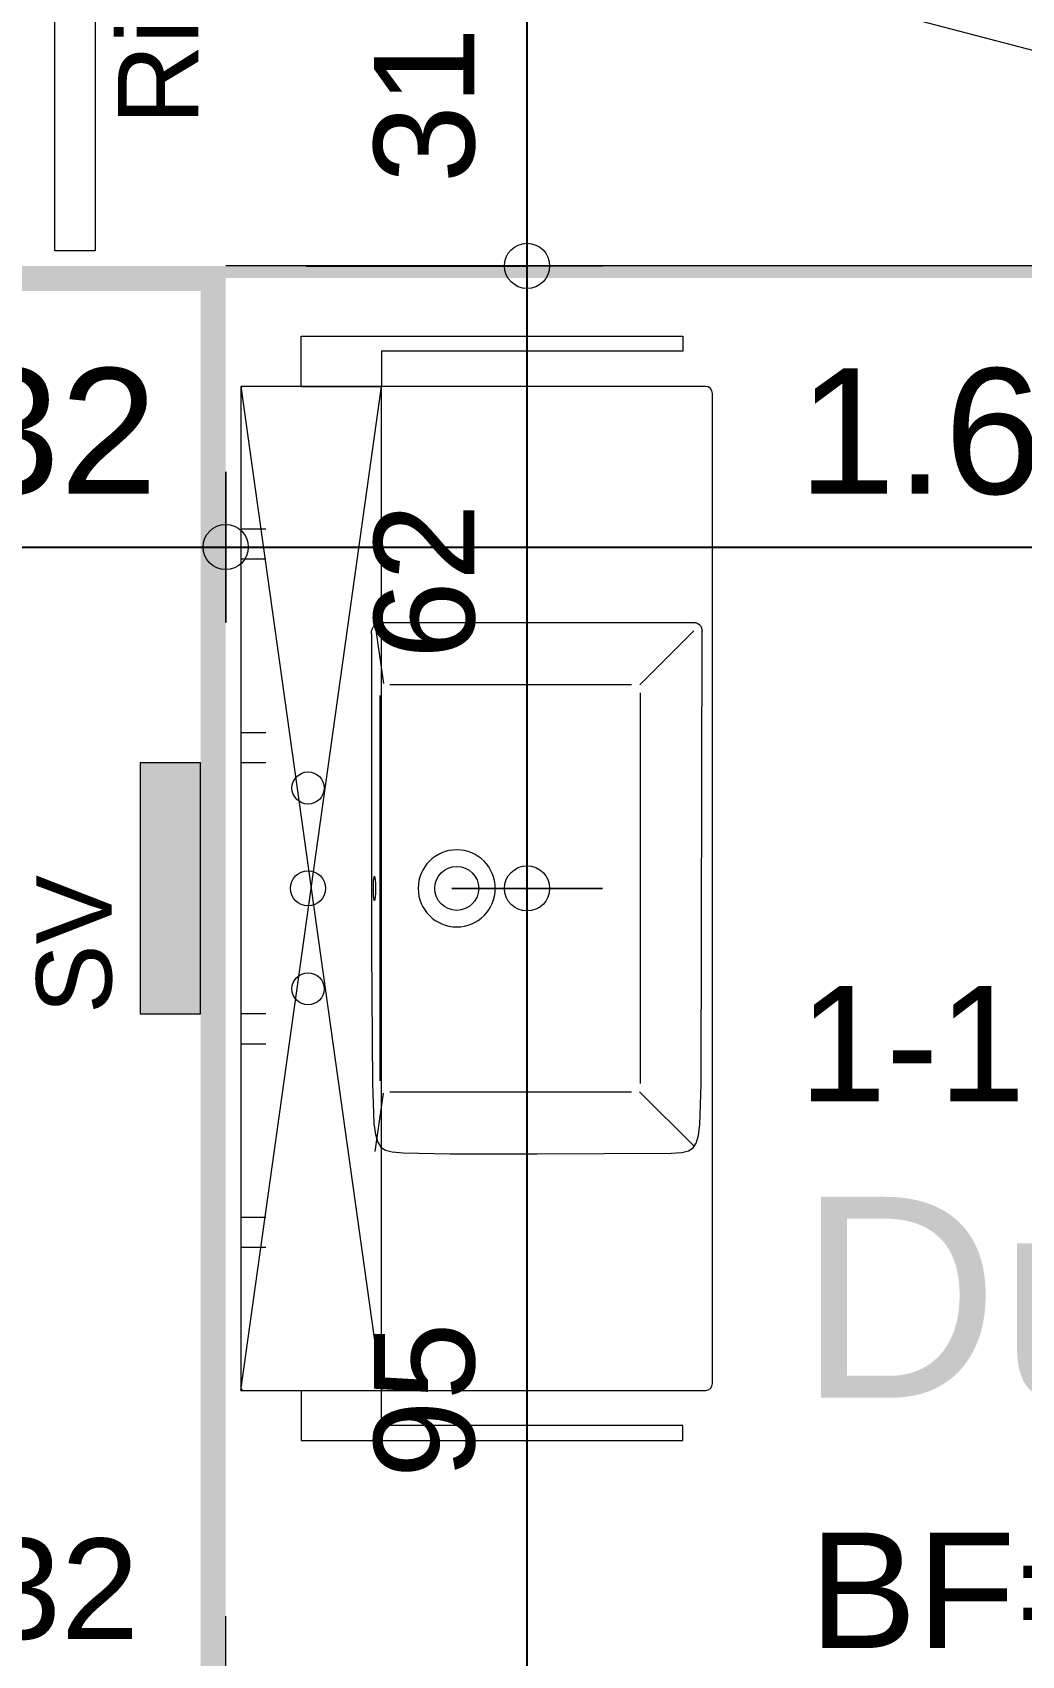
# Model space of a CAD drawing. Header units: metres. Extents: x 2.1 to 55.1, y 135.2 to 164.9.
# Drawn here: x 42.274 to 43.258, y 156.131 to 157.747 of the extents above; entities that cross this region are included whole.
import ezdxf

# ---------------------------------------------------------------- set-up
doc = ezdxf.new("R2010")
doc.units = ezdxf.units.M
doc.header["$PDMODE"] = 65
for name, pattern in [('AUSGEZOGEN', [0]), ('PHANTOM', [63.5, 31.75, -6.35, 6.35, -6.35, 6.35, -6.35]), ('VERDECKT', [9.525, 6.35, -3.175])]:
    doc.linetypes.add(name, pattern=pattern)
for name, color, linetype, lineweight in [('XR$1$Bad', 7, 'AUSGEZOGEN', 13), ('XR$1$Leichtbauwaende', 7, 'AUSGEZOGEN', 18), ('XR$1$Raumbezeichnung', 7, 'AUSGEZOGEN', 18), ('XR$1$Werkplan- Ausfuehrungsmasse', 7, 'AUSGEZOGEN', 13)]:
    doc.layers.add(name, color=color, linetype=linetype, lineweight=lineweight)
for name, color, linetype, lineweight, true_color in [('XR$1$Fachplaner Sanitaer', 7, 'AUSGEZOGEN', 18, 0x656565), ('XR$1$Sanitaer Apparate', 7, 'AUSGEZOGEN', 18, 0x656565), ('XR$1$Sanitaer Text', 7, 'AUSGEZOGEN', 18, 0x656565), ('XR$1$Sanitaer Vermassung', 7, 'AUSGEZOGEN', 18, 0x656565)]:
    doc.layers.add(name, color=color, linetype=linetype, lineweight=lineweight, true_color=true_color)
doc.styles.add('ARIAL', font='ARIAL.TTF')
doc.dimstyles.new('DIMSTYLE_16', dxfattribs={"dimtxt": 0.125, "dimasz": 0.15, "dimexe": 0, "dimexo": 0, "dimgap": 0.0625, "dimtad": 2, "dimdec": 1, "dimlfac": 100, "dimrnd": 0.5, "dimzin": 4, "dimdsep": 46, "dimtxsty": 'ARIAL', "dimblk1": 'ALL_ML_KREIS', "dimblk2": 'ALL_ML_KREIS', "dimsah": 1, "dimcen": 0, "dimclrd": 256, "dimclre": 256, "dimclrt": 256, "dimadec": 0, "dimazin": 0, "dimtfac": 1, "dimtdec": 0, "dimtix": 1, "dimtmove": 2, "dimatfit": 3, "dimfxl": 0, "dimtvp": 1.2, "dimtzin": 0, "dimlwd": 0, "dimlwe": -1, "dimarcsym": 0})
doc.dimstyles.new('DIMSTYLE_18', dxfattribs={"dimtxt": 0.125, "dimasz": 0.15, "dimexe": 0, "dimexo": 0, "dimgap": 0.0625, "dimtad": 2, "dimrnd": 0.005, "dimzin": 4, "dimdsep": 46, "dimtxsty": 'ARIAL', "dimblk1": 'ALL_ML_KREIS', "dimblk2": 'ALL_ML_KREIS', "dimsah": 1, "dimcen": 0, "dimclrd": 256, "dimclre": 256, "dimclrt": 256, "dimadec": 0, "dimazin": 0, "dimtfac": 1, "dimtdec": 0, "dimtix": 1, "dimtmove": 2, "dimatfit": 3, "dimfxl": 0, "dimtzin": 0, "dimlwd": 0, "dimlwe": -1, "dimarcsym": 0})
doc.dimstyles.new('DIMSTYLE_3', dxfattribs={"dimtxt": 0.1, "dimasz": 0.15, "dimexe": 0, "dimexo": 0, "dimgap": 0.05, "dimtad": 2, "dimdec": 1, "dimlfac": 100, "dimrnd": 0.5, "dimzin": 4, "dimdsep": 46, "dimtxsty": 'ARIAL', "dimblk1": 'ALL_ML_KREIS', "dimblk2": 'ALL_ML_KREIS', "dimsah": 1, "dimcen": 0, "dimclrd": 240, "dimclre": 240, "dimclrt": 240, "dimadec": 0, "dimazin": 0, "dimtfac": 1, "dimtdec": 0, "dimtix": 1, "dimtmove": 2, "dimatfit": 3, "dimfxl": 0, "dimtvp": 1.2, "dimtzin": 0, "dimlwd": 0, "dimlwe": 13, "dimarcsym": 0})
doc.dimstyles.new('DIMSTYLE_31', dxfattribs={"dimtxt": 0.1, "dimasz": 0.15, "dimexe": 0, "dimexo": 0, "dimgap": 0.05, "dimtad": 2, "dimdec": 1, "dimlfac": 100, "dimrnd": 0.5, "dimzin": 4, "dimdsep": 46, "dimtxsty": 'ARIAL', "dimblk1": 'ALL_ML_KREIS', "dimblk2": 'ALL_ML_KREIS', "dimsah": 1, "dimcen": 0, "dimclrd": 240, "dimclre": 240, "dimclrt": 240, "dimadec": 0, "dimazin": 0, "dimtfac": 1, "dimtdec": 0, "dimtix": 1, "dimtmove": 2, "dimatfit": 3, "dimfxl": 0, "dimtzin": 0, "dimlwd": 0, "dimlwe": 13, "dimarcsym": 0})

# ---------------------------------------------------------------- blocks, each defined once
blk = doc.blocks.new('ALL_ML_KREIS')
at = {"color": 0, "linetype": 'ByBlock', "lineweight": -2}
for p, q in [((0, -0.5), (0, 0.5)), ((-1, 0), (0.5, 0))]:
    blk.add_line(p, q, dxfattribs=at)
blk.add_circle((0, 0), 0.15, dxfattribs=at)
blk = doc.blocks.new('*D86')
at = {"layer": 'DEFPOINTS', "color": 240, "lineweight": 13, "transparency": 33554687}
for p in [(42.1459, 156.0947), (42.1459, 155.4947), (42.4659, 155.4947)]:
    blk.add_point(p, dxfattribs=at)
at = {"layer": 'XR$1$Sanitaer Vermassung', "color": 240, "linetype": 'AUSGEZOGEN', "lineweight": -2, "transparency": 33554687}
for p, q in [((42.1459, 156.0947), (42.1459, 156.0947)), ((42.4659, 156.0947), (42.4659, 156.0947))]:
    blk.add_line(p, q, dxfattribs=at)
at = {"layer": 'XR$1$Sanitaer Vermassung', "color": 240, "lineweight": -2, "transparency": 33554687}
blk.add_line((42.1459, 156.0947), (42.4659, 156.0947), dxfattribs=at)
at = {"layer": 'XR$1$Sanitaer Vermassung', "color": 240, "lineweight": 13, "transparency": 33554687, "xscale": 0.15, "yscale": 0.15, "zscale": 0.15, "rotation": 180}
blk.add_blockref('ALL_ML_KREIS', (42.1459, 156.0947), dxfattribs=at)
at = {"layer": 'XR$1$Sanitaer Vermassung', "color": 240, "lineweight": 13, "transparency": 33554687, "xscale": 0.15, "yscale": 0.15, "zscale": 0.15}
blk.add_blockref('ALL_ML_KREIS', (42.4659, 156.0947), dxfattribs=at)
at = {"layer": 'XR$1$Sanitaer Vermassung', "color": 240, "lineweight": 13, "transparency": 33554687, "insert": (42.3019, 156.1965), "char_height": 0.1, "width": 0.4, "attachment_point": 5, "style": 'ARIAL'}
blk.add_mtext('\\A1;{\\A1;{32\\H0.066000;\\S^ ;}}', dxfattribs=at)
blk = doc.blocks.new('COMPLEXOBJECT_43')
at = {"layer": 'XR$1$Sanitaer Apparate', "color": 7, "lineweight": 13, "transparency": 33554687}
for start, end in [(90.0007, 179.9993), (0.0007, 89.9993), (180.0007, 269.9993), (270.0007, 359.9993)]:
    blk.add_arc((42.6959, 156.8947), 0.0384, start, end, dxfattribs=at)
blk = doc.blocks.new('COMPLEXOBJECT_44')
at = {"layer": 'XR$1$Sanitaer Apparate', "color": 7, "lineweight": 13, "transparency": 33554687}
for p, q in [((42.9435, 157.3947), (42.4839, 157.3947)), ((42.9505, 156.4017), (42.9505, 157.3877)), ((42.4839, 156.3947), (42.9435, 156.3947))]:
    blk.add_line(p, q, dxfattribs=at)
for centre, radius, start, end in [((42.4839, 157.3917), 0.003, 90.0004, 180.2839), ((42.9435, 157.3877), 0.007, 0, 90), ((42.9435, 156.4017), 0.007, 270, 360), ((42.4839, 156.3977), 0.003, 179.7159, 270)]:
    blk.add_arc(centre, radius, start, end, dxfattribs=at)
blk = doc.blocks.new('*D520')
at = {"layer": 'DEFPOINTS', "color": 240, "lineweight": 13, "transparency": 33554687}
for p in [(42.5479, 156.8947), (42.4809, 155.9447), (42.7659, 155.9447)]:
    blk.add_point(p, dxfattribs=at)
at = {"layer": 'XR$1$Sanitaer Vermassung', "color": 240, "linetype": 'AUSGEZOGEN', "lineweight": -2, "transparency": 33554687}
for p, q in [((42.7659, 156.8947), (42.7659, 156.8947)), ((42.7659, 155.9447), (42.7659, 155.9447))]:
    blk.add_line(p, q, dxfattribs=at)
at = {"layer": 'XR$1$Sanitaer Vermassung', "color": 240, "lineweight": -2, "transparency": 33554687}
blk.add_line((42.7659, 155.9447), (42.7659, 156.8947), dxfattribs=at)
at = {"layer": 'XR$1$Sanitaer Vermassung', "color": 240, "lineweight": 13, "transparency": 33554687, "xscale": 0.15, "yscale": 0.15, "zscale": 0.15}
for p, rotation in [((42.7659, 156.8947), 90), ((42.7659, 155.9447), 270)]:
    blk.add_blockref('ALL_ML_KREIS', p, dxfattribs=dict(at, rotation=rotation))
at = {"layer": 'XR$1$Sanitaer Vermassung', "color": 240, "lineweight": 13, "transparency": 33554687, "insert": (42.6642, 156.3848), "char_height": 0.1, "width": 0.4, "attachment_point": 5, "rotation": 90, "style": 'ARIAL'}
blk.add_mtext('\\A1;{\\A1;{95\\H0.066000;\\S^ ;}}', dxfattribs=at)
blk = doc.blocks.new('*D521')
at = {"layer": 'DEFPOINTS', "color": 240, "lineweight": 13, "transparency": 33554687}
for p in [(42.4659, 157.5147), (42.5479, 156.8947), (42.7659, 156.8947)]:
    blk.add_point(p, dxfattribs=at)
at = {"layer": 'XR$1$Sanitaer Vermassung', "color": 240, "linetype": 'AUSGEZOGEN', "lineweight": -2, "transparency": 33554687}
for p, q in [((42.5459, 157.5147), (42.7659, 157.5147)), ((42.7659, 156.8947), (42.7659, 156.8947))]:
    blk.add_line(p, q, dxfattribs=at)
at = {"layer": 'XR$1$Sanitaer Vermassung', "color": 240, "lineweight": -2, "transparency": 33554687}
blk.add_line((42.7659, 156.8947), (42.7659, 157.5147), dxfattribs=at)
at = {"layer": 'XR$1$Sanitaer Vermassung', "color": 240, "lineweight": 13, "transparency": 33554687, "xscale": 0.15, "yscale": 0.15, "zscale": 0.15}
for p, rotation in [((42.7659, 157.5147), 90), ((42.7659, 156.8947), 270)]:
    blk.add_blockref('ALL_ML_KREIS', p, dxfattribs=dict(at, rotation=rotation))
at = {"layer": 'XR$1$Sanitaer Vermassung', "color": 240, "lineweight": 13, "transparency": 33554687, "insert": (42.6642, 157.2007), "char_height": 0.1, "width": 0.4, "attachment_point": 5, "rotation": 90, "style": 'ARIAL'}
blk.add_mtext('\\A1;{\\A1;{62\\H0.066000;\\S^ ;}}', dxfattribs=at)
blk = doc.blocks.new('*D522')
at = {"layer": 'DEFPOINTS', "color": 240, "lineweight": 13, "transparency": 33554687}
for p in [(42.2659, 157.8247), (42.4659, 157.5147), (42.7659, 157.5147)]:
    blk.add_point(p, dxfattribs=at)
at = {"layer": 'XR$1$Sanitaer Vermassung', "color": 240, "linetype": 'AUSGEZOGEN', "lineweight": -2, "transparency": 33554687}
for p, q in [((42.5122, 157.8247), (42.7659, 157.8247)), ((42.5459, 157.5147), (42.7659, 157.5147))]:
    blk.add_line(p, q, dxfattribs=at)
at = {"layer": 'XR$1$Sanitaer Vermassung', "color": 240, "lineweight": -2, "transparency": 33554687}
blk.add_line((42.7659, 157.5147), (42.7659, 157.8247), dxfattribs=at)
at = {"layer": 'XR$1$Sanitaer Vermassung', "color": 240, "lineweight": 13, "transparency": 33554687, "xscale": 0.15, "yscale": 0.15, "zscale": 0.15}
for p, rotation in [((42.7659, 157.8247), 90), ((42.7659, 157.5147), 270)]:
    blk.add_blockref('ALL_ML_KREIS', p, dxfattribs=dict(at, rotation=rotation))
at = {"layer": 'XR$1$Sanitaer Vermassung', "color": 240, "lineweight": 13, "transparency": 33554687, "insert": (42.6641, 157.6748), "char_height": 0.1, "width": 0.4, "attachment_point": 5, "rotation": 90, "style": 'ARIAL'}
blk.add_mtext('\\A1;{\\A1;{31\\H0.066000;\\S^ ;}}', dxfattribs=at)
blk = doc.blocks.new('*D622')
at = {"layer": 'DEFPOINTS', "transparency": 33554687}
for p in [(42.1459, 158.4347), (42.4659, 157.4947), (42.1459, 157.2347)]:
    blk.add_point(p, dxfattribs=at)
at = {"layer": 'XR$1$Werkplan- Ausfuehrungsmasse', "lineweight": -2, "transparency": 33554687}
for p, q in [((42.1459, 157.2347), (42.1459, 157.2347)), ((42.1459, 157.2347), (42.4659, 157.2347)), ((42.4659, 157.2347), (42.4659, 157.2347))]:
    blk.add_line(p, q, dxfattribs=at)
at = {"layer": 'XR$1$Werkplan- Ausfuehrungsmasse', "transparency": 33554687, "xscale": 0.15, "yscale": 0.15, "zscale": 0.15, "rotation": 180}
blk.add_blockref('ALL_ML_KREIS', (42.1459, 157.2347), dxfattribs=at)
at = {"layer": 'XR$1$Werkplan- Ausfuehrungsmasse', "transparency": 33554687, "xscale": 0.15, "yscale": 0.15, "zscale": 0.15}
blk.add_blockref('ALL_ML_KREIS', (42.4659, 157.2347), dxfattribs=at)
at = {"layer": 'XR$1$Werkplan- Ausfuehrungsmasse', "transparency": 33554687, "insert": (42.3009, 157.3494), "char_height": 0.125, "width": 0.5, "attachment_point": 5, "style": 'ARIAL'}
blk.add_mtext('\\A1;{\\A1;{32\\H0.082500;\\S^ ;}}', dxfattribs=at)
blk = doc.blocks.new('*D623')
at = {"layer": 'DEFPOINTS', "transparency": 33554687}
for p in [(42.4659, 157.4947), (44.0859, 157.4447), (42.4659, 157.2347)]:
    blk.add_point(p, dxfattribs=at)
at = {"layer": 'XR$1$Werkplan- Ausfuehrungsmasse', "lineweight": -2, "transparency": 33554687}
for p, q in [((42.4659, 157.2347), (42.4659, 157.2347)), ((42.4659, 157.2347), (44.0859, 157.2347)), ((44.0859, 157.1847), (44.0859, 157.2347))]:
    blk.add_line(p, q, dxfattribs=at)
at = {"layer": 'XR$1$Werkplan- Ausfuehrungsmasse', "transparency": 33554687, "xscale": 0.15, "yscale": 0.15, "zscale": 0.15, "rotation": 180}
blk.add_blockref('ALL_ML_KREIS', (42.4659, 157.2347), dxfattribs=at)
at = {"layer": 'XR$1$Werkplan- Ausfuehrungsmasse', "transparency": 33554687, "xscale": 0.15, "yscale": 0.15, "zscale": 0.15}
blk.add_blockref('ALL_ML_KREIS', (44.0859, 157.2347), dxfattribs=at)
at = {"layer": 'XR$1$Werkplan- Ausfuehrungsmasse', "transparency": 33554687, "insert": (43.2056, 157.3493), "char_height": 0.125, "width": 0.5, "attachment_point": 5, "style": 'ARIAL'}
blk.add_mtext('\\A1;{\\A1;{1.62\\H0.082500;\\S^ ;}}', dxfattribs=at)

msp = doc.modelspace()

# ---------------------------------------------------------------- hatches: boundary and pattern name
at = {"layer": 'XR$1$Bad', "lineweight": 13, "true_color": 0xa8ffff, "transparency": 33554687}
msp.add_hatch(color=131, dxfattribs=at).paths.add_polyline_path([(43.3659, 157.5147), (42.4659, 157.5147), (42.4659, 157.5027), (43.3659, 157.5027)])
at = {"layer": 'XR$1$Fachplaner Sanitaer', "linetype": 'AUSGEZOGEN', "true_color": 0xedf5de, "transparency": 33554687}
msp.add_hatch(color=7, dxfattribs=at).paths.add_polyline_path([(42.4409, 157.0197), (42.3809, 157.0197), (42.3809, 156.7697), (42.4409, 156.7697)])
at = {"layer": 'XR$1$Leichtbauwaende', "linetype": 'AUSGEZOGEN', "lineweight": 13, "true_color": 0xababab, "transparency": 33554687}
for points in [[(42.2409, 157.4897), (42.4659, 157.4897), (42.4659, 157.5147), (42.2409, 157.5147)], [(42.4409, 157.4897), (42.4409, 155.4947), (42.4659, 155.4947), (42.4659, 157.4897)]]:
    msp.add_hatch(color=253, dxfattribs=at).paths.add_polyline_path(points)

# ---------------------------------------------------------------- linework, layer by layer
at = {"layer": 'XR$1$Bad', "transparency": 33554687}
for p, q in [((42.2959, 157.5297), (42.2959, 158.4097)), ((42.3359, 158.4097), (42.3359, 157.5297)), ((42.3359, 157.9747), (44.0859, 157.5147)), ((42.3359, 157.5297), (42.2959, 157.5297)), ((44.0859, 157.5147), (42.4659, 157.5147))]:
    msp.add_line(p, q, dxfattribs=at)
at = {"layer": 'XR$1$Fachplaner Sanitaer', "color": 55, "linetype": 'VERDECKT', "true_color": 0x91b44b, "transparency": 33554687}
for p, q in [((42.4409, 157.0197), (42.3809, 157.0197)), ((42.3809, 157.0197), (42.3809, 156.7697)), ((42.4409, 156.7697), (42.4409, 157.0197)), ((42.3809, 156.7697), (42.4409, 156.7697))]:
    msp.add_line(p, q, dxfattribs=at)
at = {"layer": 'XR$1$Sanitaer Apparate', "color": 7, "lineweight": 13, "transparency": 33554687}
for p, q in [((42.5409, 157.3947), (42.5409, 157.4447)), ((42.5409, 157.4447), (42.9209, 157.4447)), ((42.9209, 157.4447), (42.9209, 157.4297)), ((42.9209, 157.4297), (42.6209, 157.4297)), ((42.6209, 157.4297), (42.6209, 157.3947)), ((42.4809, 157.3917), (42.4809, 156.3977)), ((42.5409, 157.3947), (42.6209, 157.3947)), ((42.5059, 157.2525), (42.4809, 157.2525)), ((42.5059, 157.2225), (42.4809, 157.2225)), ((42.6148, 157.1567), (42.623, 157.0989)), ((42.6205, 157.1596), (42.9315, 157.1596)), ((42.8782, 157.0975), (42.9319, 157.1512)), ((42.5059, 157.0497), (42.4809, 157.0497)), ((42.5059, 157.0197), (42.4809, 157.0197)), ((42.5059, 156.7697), (42.4809, 156.7697)), ((42.5059, 156.7397), (42.4809, 156.7397)), ((42.9319, 156.6382), (42.878, 156.6921)), ((42.6148, 156.6327), (42.6231, 156.6909)), ((42.5059, 156.5669), (42.4809, 156.5669)), ((42.5059, 156.5369), (42.4809, 156.5369)), ((42.5409, 156.3947), (42.5409, 156.3447)), ((42.5409, 156.3947), (42.6209, 156.3947)), ((42.6209, 156.3597), (42.6209, 156.3947)), ((42.9209, 156.3597), (42.6209, 156.3597)), ((42.9209, 156.3447), (42.9209, 156.3597)), ((42.5409, 156.3447), (42.9209, 156.3447))]:
    msp.add_line(p, q, dxfattribs=at)
at = {"layer": 'XR$1$Sanitaer Apparate', "color": 7, "linetype": 'PHANTOM', "lineweight": 13, "transparency": 33554687}
for p, q in [((42.6209, 157.3947), (42.4809, 157.3947)), ((42.4809, 157.3947), (42.4809, 156.3947)), ((42.4809, 157.3947), (42.6209, 156.3947)), ((42.4809, 156.3947), (42.6209, 157.3947)), ((42.6209, 156.3947), (42.6209, 157.3947)), ((42.4809, 156.3947), (42.6209, 156.3947))]:
    msp.add_line(p, q, dxfattribs=at)
at = {"layer": 'XR$1$Sanitaer Apparate', "color": 7, "lineweight": 13, "transparency": 33554687}
for points in [[(42.6109, 157.1484), (42.6109, 157.1489), (42.6109, 157.1495), (42.611, 157.15), (42.6111, 157.1506), (42.6112, 157.1511), (42.6113, 157.1517), (42.6115, 157.1522), (42.6117, 157.1528), (42.6119, 157.1533), (42.6121, 157.1539), (42.6124, 157.1544), (42.6127, 157.1549), (42.613, 157.1554), (42.6133, 157.1559), (42.6137, 157.1563), (42.6141, 157.1567), (42.6145, 157.1571), (42.6149, 157.1575), (42.6153, 157.1578), (42.6158, 157.1581), (42.6162, 157.1584), (42.6167, 157.1587), (42.6171, 157.1589), (42.6176, 157.1591), (42.6181, 157.1592), (42.6186, 157.1593), (42.6191, 157.1594), (42.6195, 157.1595), (42.62, 157.1595), (42.6205, 157.1596)], [(42.6109, 157.1484), (42.6111, 156.8334), (42.6119, 156.7005), (42.6134, 156.6606), (42.6149, 156.6496), (42.6172, 156.6421), (42.6204, 156.637), (42.6251, 156.6339), (42.6317, 156.6322), (42.6425, 156.6314), (42.6891, 156.6304), (42.776, 156.6302), (42.9093, 156.6311), (42.9201, 156.6317), (42.9266, 156.6333), (42.9311, 156.6362), (42.9343, 156.6411), (42.9365, 156.6485), (42.9379, 156.6594), (42.9392, 156.6994), (42.9401, 157.151)], [(42.9315, 157.1596), (42.932, 157.1595), (42.9325, 157.1595), (42.9329, 157.1595), (42.9334, 157.1594), (42.9338, 157.1593), (42.9342, 157.1592), (42.9347, 157.1591), (42.9351, 157.1589), (42.9355, 157.1587), (42.9359, 157.1585), (42.9363, 157.1583), (42.9367, 157.158), (42.937, 157.1578), (42.9374, 157.1575), (42.9377, 157.1572), (42.938, 157.1569), (42.9383, 157.1565), (42.9386, 157.1562), (42.9388, 157.1558), (42.939, 157.1554), (42.9392, 157.155), (42.9394, 157.1546), (42.9396, 157.1541), (42.9397, 157.1537), (42.9398, 157.1533), (42.9399, 157.1528), (42.94, 157.1524), (42.94, 157.1519), (42.9401, 157.1515), (42.9401, 157.151)], [(42.6293, 157.0979), (42.6682, 157.0979), (42.7072, 157.0979), (42.7461, 157.0979), (42.7851, 157.0979), (42.824, 157.0979), (42.8699, 157.0979)], [(42.6197, 156.703), (42.6197, 156.8947), (42.6197, 157.0867)], [(42.8785, 157.0894), (42.8785, 157.0347), (42.8785, 156.98), (42.8785, 156.8947), (42.8785, 156.8349), (42.8785, 156.7751), (42.8785, 156.7003)], [(42.8699, 156.6918), (42.8171, 156.6918), (42.7642, 156.6918), (42.6661, 156.6918), (42.6293, 156.6918)]]:
    msp.add_lwpolyline(points, dxfattribs=at)
msp.add_lwpolyline([(42.614, 156.8827), (42.6139, 156.8827), (42.6138, 156.8828), (42.6137, 156.883), (42.6136, 156.8833), (42.6136, 156.8836), (42.6135, 156.8841), (42.6134, 156.8847), (42.6133, 156.8855), (42.6132, 156.8864), (42.6131, 156.8875), (42.6131, 156.8887), (42.613, 156.8901), (42.6129, 156.8916), (42.6129, 156.8931), (42.6129, 156.8947), (42.6129, 156.8963), (42.6129, 156.8978), (42.613, 156.8993), (42.6131, 156.9007), (42.6131, 156.9019), (42.6132, 156.903), (42.6133, 156.9039), (42.6134, 156.9047), (42.6135, 156.9053), (42.6136, 156.9058), (42.6136, 156.9061), (42.6137, 156.9064), (42.6138, 156.9066), (42.6139, 156.9067), (42.614, 156.9067), (42.614, 156.9067), (42.6141, 156.9066), (42.6142, 156.9064), (42.6143, 156.9061), (42.6144, 156.9058), (42.6145, 156.9053), (42.6145, 156.9047), (42.6146, 156.9039), (42.6147, 156.903), (42.6148, 156.9019), (42.6149, 156.9007), (42.6149, 156.8993), (42.615, 156.8978), (42.615, 156.8963), (42.615, 156.8947), (42.615, 156.8931), (42.615, 156.8916), (42.6149, 156.8901), (42.6149, 156.8887), (42.6148, 156.8875), (42.6147, 156.8864), (42.6146, 156.8855), (42.6145, 156.8847), (42.6145, 156.8841), (42.6144, 156.8836), (42.6143, 156.8833), (42.6142, 156.883), (42.6141, 156.8828), (42.614, 156.8827), (42.614, 156.8827)], close=True, dxfattribs=at)
for centre, radius in [((42.5479, 156.9947), 0.016), ((42.5479, 156.8947), 0.0175), ((42.6959, 156.8947), 0.0219), ((42.5479, 156.7947), 0.016)]:
    msp.add_circle(centre, radius, dxfattribs=at)

# ---------------------------------------------------------------- block references
for name in ['COMPLEXOBJECT_44', 'COMPLEXOBJECT_43']:
    msp.add_blockref(name, (0, 0), dxfattribs=at)

# ---------------------------------------------------------------- texts
at = {"layer": 'XR$1$Raumbezeichnung', "transparency": 33554687, "style": 'ARIAL'}
for s, insert, char_height, width, attachment_point in [('\\W0.97;1-1.12-03', (43.0367, 156.681), 0.115, 0.747537, 7), ('\\W0.99;Du/Wc1', (43.0359, 156.3847), 0.2, 1.095229, 7), ('\\W1.00;BF= 4.9 m²', (43.0467, 156.2531), 0.115, 0.856684, 1)]:
    msp.add_mtext(s, dxfattribs=dict(at, insert=insert, char_height=char_height, width=width, attachment_point=attachment_point))
at = {"layer": 'XR$1$Sanitaer Text', "color": 240, "lineweight": 13, "transparency": 33554687, "insert": (42.4399, 157.6547), "char_height": 0.08, "width": 0.680161, "attachment_point": 7, "rotation": 90, "style": 'ARIAL'}
msp.add_mtext('\\W1.00;Rinne :+2.85', dxfattribs=at)
at = {"layer": 'XR$1$Sanitaer Text', "color": 55, "linetype": 'AUSGEZOGEN', "true_color": 0x91b44b, "transparency": 33554687, "insert": (42.3534, 156.7697), "char_height": 0.075, "width": 0.177294, "attachment_point": 7, "rotation": 89.9987, "style": 'ARIAL'}
msp.add_mtext('\\W0.99;SV', dxfattribs=at)

# ---------------------------------------------------------------- dimensions: what is measured, and where the dimension line sits
at = {"layer": 'XR$1$Sanitaer Vermassung', "color": 240, "lineweight": 13, "transparency": 33554687}
for base, p1, p2, dimstyle, picture, middle in [((42.7659, 157.8247), (42.5459, 157.5147), (42.5122, 157.8247), 'DIMSTYLE_3', '*D522', (42.6641, 157.6748)), ((42.7659, 157.5147), (42.7659, 156.8947), (42.5459, 157.5147), 'DIMSTYLE_31', '*D521', (42.6642, 157.2007)), ((42.7659, 156.8947), (42.7659, 155.9447), (42.7659, 156.8947), 'DIMSTYLE_31', '*D520', (42.6642, 156.3848))]:
    dim = msp.add_linear_dim(base=base, p1=p1, p2=p2, angle=90, dimstyle=dimstyle, override={"dimpost": '<>', "dimclrd": 240, "dimclre": 240, "dimclrt": 240, "dimlwd": 0, "dimlwe": 13}, dxfattribs=at)
    dim.commit()
    dim.dimension.update_dxf_attribs({"geometry": picture, "text_midpoint": middle, "dimtype": 160})
dim = msp.add_linear_dim(base=(42.4659, 156.0947), p1=(42.1459, 156.0947), p2=(42.4659, 156.0947), dimstyle='DIMSTYLE_3', override={"dimpost": '<>', "dimclrd": 240, "dimclre": 240, "dimclrt": 240, "dimlwd": 0, "dimlwe": 13}, dxfattribs=at)
dim.commit()
dim.dimension.update_dxf_attribs({"geometry": '*D86', "text_midpoint": (42.3019, 156.1965), "dimtype": 160})
at = {"layer": 'XR$1$Werkplan- Ausfuehrungsmasse', "transparency": 33554687}
for base, p1, p2, dimstyle, picture, middle in [((42.4659, 157.2347), (42.1459, 157.2347), (42.4659, 157.2347), 'DIMSTYLE_16', '*D622', (42.3009, 157.3494)), ((44.0859, 157.2347), (42.4659, 157.2347), (44.0859, 157.1847), 'DIMSTYLE_18', '*D623', (43.2056, 157.3493))]:
    dim = msp.add_linear_dim(base=base, p1=p1, p2=p2, dimstyle=dimstyle, override={"dimpost": '<>', "dimclrd": 256, "dimclre": 256, "dimclrt": 256, "dimlwd": 0, "dimlwe": 65535}, dxfattribs=at)
    dim.commit()
    dim.dimension.update_dxf_attribs({"geometry": picture, "text_midpoint": middle, "dimtype": 160})

doc.saveas('drawing.dxf')
